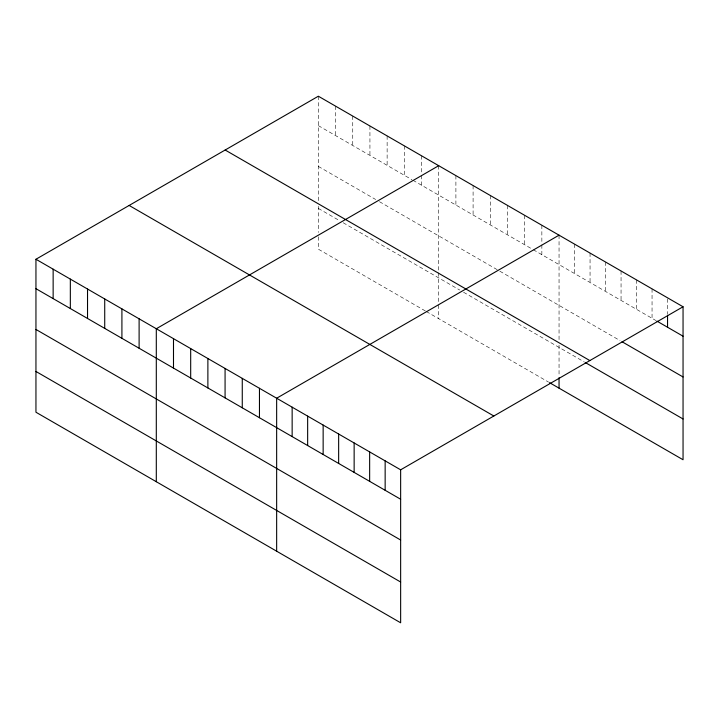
<?xml version="1.0" encoding="UTF-8"?>
<svg xmlns="http://www.w3.org/2000/svg" width="719" height="719" viewBox="0 0 719 719"><rect width="100%" height="100%" fill="white"/><g stroke="black" fill="none" stroke-linecap="round" stroke-linejoin="round"><path stroke-width="0.54" stroke-dasharray="3.6 2.7" d="M318.355 96.211L318.355 201.958M318.355 125.645L411.96 179.687M412.913 180.235L532.312 249.169M533.264 249.718L655.926 320.539M318.355 166.413L375.66 199.496M379.488 201.706L498.878 270.632M499.831 271.189L620.084 340.608M318.355 208.42L339.368 220.553M343.188 222.755L459.72 290.036M463.539 292.238L584.241 361.927M425.333 310.95L318.355 249.187L318.355 235.598M426.286 311.498L548.543 382.086M667.547 298.906L667.547 314.167M652.052 288.867L652.052 318.301M636.549 279.925L636.549 309.35M621.054 270.973L621.054 300.398M605.551 262.022L605.551 291.456M590.056 253.079L590.056 282.504M574.553 244.127L574.553 273.553M559.049 235.176L559.049 340.923M559.049 345.228L559.049 376.657M541.856 225.254L541.856 243.786M541.856 244.873L541.856 254.679M524.672 215.323L524.672 244.757M507.479 205.4L507.479 234.825M490.286 195.478L490.286 224.903M473.093 185.547L473.093 214.972M455.9 175.625L455.9 205.05M438.707 165.694L438.707 302.987M438.707 305.081L438.707 318.67M421.514 155.771L421.514 174.295M421.514 175.391L421.514 185.196M404.321 145.84L404.321 175.274M387.128 135.918L387.128 165.343M369.934 125.987L369.934 155.421M352.741 116.065L352.741 145.49M335.548 106.142L335.548 135.567M318.355 206.263L318.355 232.462"/><path stroke-width="1.08" d="M35.95 259.253L400.645 469.813L400.645 622.789L35.95 412.23L35.95 259.253L318.355 96.211L683.05 306.77L683.05 459.747L549.505 382.643M438.707 165.694L156.302 328.745L156.302 481.712M559.049 235.176L276.653 398.227L276.653 551.194M400.645 469.813L683.05 306.77M656.896 321.096L683.05 336.195M622.025 341.732L683.05 376.963M225.164 150.019L589.859 360.57M585.212 362.484L683.05 418.97M129.141 205.454L493.836 416.004M35.95 288.687L400.645 499.238M35.95 329.455L400.645 540.014M35.95 371.462L400.645 582.022M667.547 315.255L667.547 327.244M559.049 377.7L559.049 388.152M385.15 460.861L385.15 490.295M369.647 451.918L369.647 481.344M354.143 442.967L354.143 472.392M338.649 434.015L338.649 463.449M323.146 425.073L323.146 454.498M307.651 416.121L307.651 445.546M292.148 407.17L292.148 436.604M259.46 388.296L259.46 417.73M242.267 378.374L242.267 407.799M225.074 368.443L225.074 397.877M207.881 358.52L207.881 387.945M190.688 348.589L190.688 378.023M173.495 338.667L173.495 368.092M139.109 318.814L139.109 348.239M121.915 308.891L121.915 338.316M104.722 298.96L104.722 328.394M87.529 289.038L87.529 318.463M70.336 279.107L70.336 308.541M53.143 269.185L53.143 298.61"/></g></svg>
